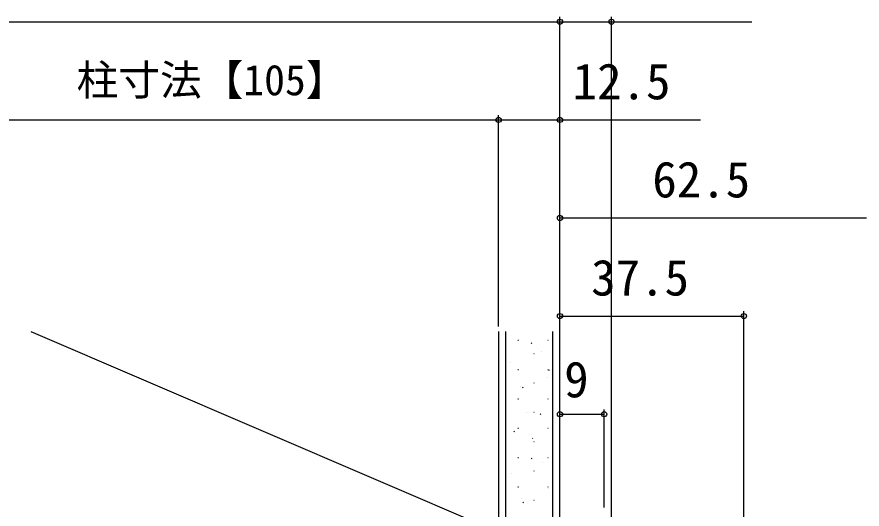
# Model space of a CAD drawing. Units: millimetres, scale not verified. Extents: x -438 to 438, y -652 to 649.
# Drawn here: x -325.2 to -152.9, y 381.6 to 481.9 of the extents above; entities that cross this region are included whole.
import ezdxf
from ezdxf.enums import TextEntityAlignment as Align

# ---------------------------------------------------------------- set-up
doc = ezdxf.new("R2010")
doc.units = ezdxf.units.MM
doc.header["$LTSCALE"] = 4
for name, color, linetype in [('0-7_YKK_D', 6, 'Continuous'), ('0-9_YSS_K', 3, 'Continuous'), ('0-A_YSS_KE', 3, 'Continuous')]:
    doc.layers.add(name, color=color, linetype=linetype)
doc.styles.add('ＭＳ ゴシック', font='')
doc.styles.get('ＭＳ ゴシック').set_extended_font_data('MS Gothic')

msp = doc.modelspace()

# ---------------------------------------------------------------- linework, layer by layer
at = {"layer": '0-7_YKK_D'}
for p, q in [((-344.5, 480.9), (-214.5, 480.9)), ((-214.5, 418.77), (-214.5, 481.9)), ((-214.5, 418.77), (-214.5, 481.9)), ((-204, 332.9), (-204, 481.9)), ((-227, 418.77), (-227, 461.9)), ((-227, 418.77), (-227, 461.9)), ((-214.5, 418.77), (-214.5, 461.9)), ((-332, 460.9), (-227, 460.9)), ((-214.5, 419.394), (-214.5, 441.9)), ((-152, 440.9), (-214.5, 440.9)), ((-214.5, 398.894), (-214.5, 421.9)), ((-214.5, 420.9), (-177, 420.9)), ((-177, 369.716), (-177, 421.9)), ((-214.5, 381.9), (-214.5, 401.9)), ((-205.5, 381.9), (-205.5, 401.9)), ((-214.5, 400.9), (-205.5, 400.9))]:
    msp.add_line(p, q, dxfattribs=at)
for points in [[(-214.5, 480.9), (-204, 480.9), (-175.375, 480.9)], [(-227, 460.9), (-214.5, 460.9), (-185.875, 460.9)]]:
    msp.add_lwpolyline(points, dxfattribs=at)
for centre in [(-214.5, 480.9), (-214.5, 480.9), (-204, 480.9), (-227, 460.9), (-227, 460.9), (-214.5, 460.9), (-214.5, 440.9), (-214.5, 420.9), (-177, 420.9), (-214.5, 400.9), (-205.5, 400.9)]:
    msp.add_circle(centre, 0.531, dxfattribs=at)
at = {"layer": '0-9_YSS_K'}
for p, q in [((-322.362, 417.77), (-227, 376.9)), ((-225.5, 331.9), (-225.5, 417.77)), ((-216, 417.77), (-216, 331.9)), ((-223.072, 416.021), (-222.972, 416.021)), ((-220.387, 415.326), (-220.22, 415.436)), ((-216.992, 416.021), (-216.892, 416.021)), ((-218.279, 413.676), (-218.26, 413.682)), ((-219.842, 413.271), (-219.742, 413.271)), ((-224.519, 411.466), (-224.5, 411.473)), ((-223.072, 410.041), (-222.972, 410.041)), ((-216.992, 410.041), (-216.892, 410.041)), ((-216.987, 408.451), (-216.968, 408.458)), ((-216.777, 409.88), (-216.61, 409.99)), ((-219.842, 407.291), (-219.742, 407.291)), ((-222.567, 406.475), (-222.548, 406.482)), ((-222.156, 406.32), (-221.989, 406.43)), ((-223.072, 404.061), (-222.972, 404.061)), ((-216.992, 404.061), (-216.892, 404.061)), ((-221.275, 401.251), (-221.256, 401.257)), ((-219.842, 401.311), (-219.742, 401.311)), ((-218.546, 400.873), (-218.379, 400.984)), ((-223.072, 398.081), (-222.972, 398.081)), ((-216.992, 398.081), (-216.892, 398.081)), ((-223.925, 397.313), (-223.758, 397.424)), ((-220.077, 395.993), (-220.058, 396)), ((-219.842, 395.331), (-219.742, 395.331)), ((-223.072, 392.101), (-222.972, 392.101)), ((-220.315, 391.867), (-220.148, 391.977)), ((-216.992, 392.101), (-216.892, 392.101)), ((-218.125, 391.002), (-218.107, 391.009)), ((-224.366, 388.793), (-224.347, 388.799)), ((-219.842, 389.351), (-219.742, 389.351)), ((-223.072, 386.121), (-222.972, 386.121)), ((-216.992, 386.121), (-216.892, 386.121)), ((-216.833, 385.778), (-216.814, 385.785)), ((-222.414, 383.802), (-222.395, 383.808)), ((-222.084, 382.86), (-221.917, 382.971)), ((-219.842, 383.371), (-219.742, 383.371))]:
    msp.add_line(p, q, dxfattribs=at)
at = {"layer": '0-A_YSS_KE'}
for p, q in [((-227, 417.77), (-227, 331.9)), ((-214.5, 331.9), (-214.5, 417.77))]:
    msp.add_line(p, q, dxfattribs=at)

# ---------------------------------------------------------------- texts
at = {"layer": '0-7_YKK_D', "style": 'ＭＳ ゴシック'}
for s, height, p in [('柱寸法【105】', 6.232, (-313.041, 464.059)), ('12.5', 7.331, (-211.909, 462.9)), ('62.5', 7.331, (-195.665, 442.9)), ('37.5', 7.331, (-208.136, 422.9)), ('9', 7.331, (-213.636, 402.15))]:
    msp.add_text(s, height=height, dxfattribs=at).set_placement(p, align=Align.BOTTOM_LEFT)

doc.saveas('drawing.dxf')
